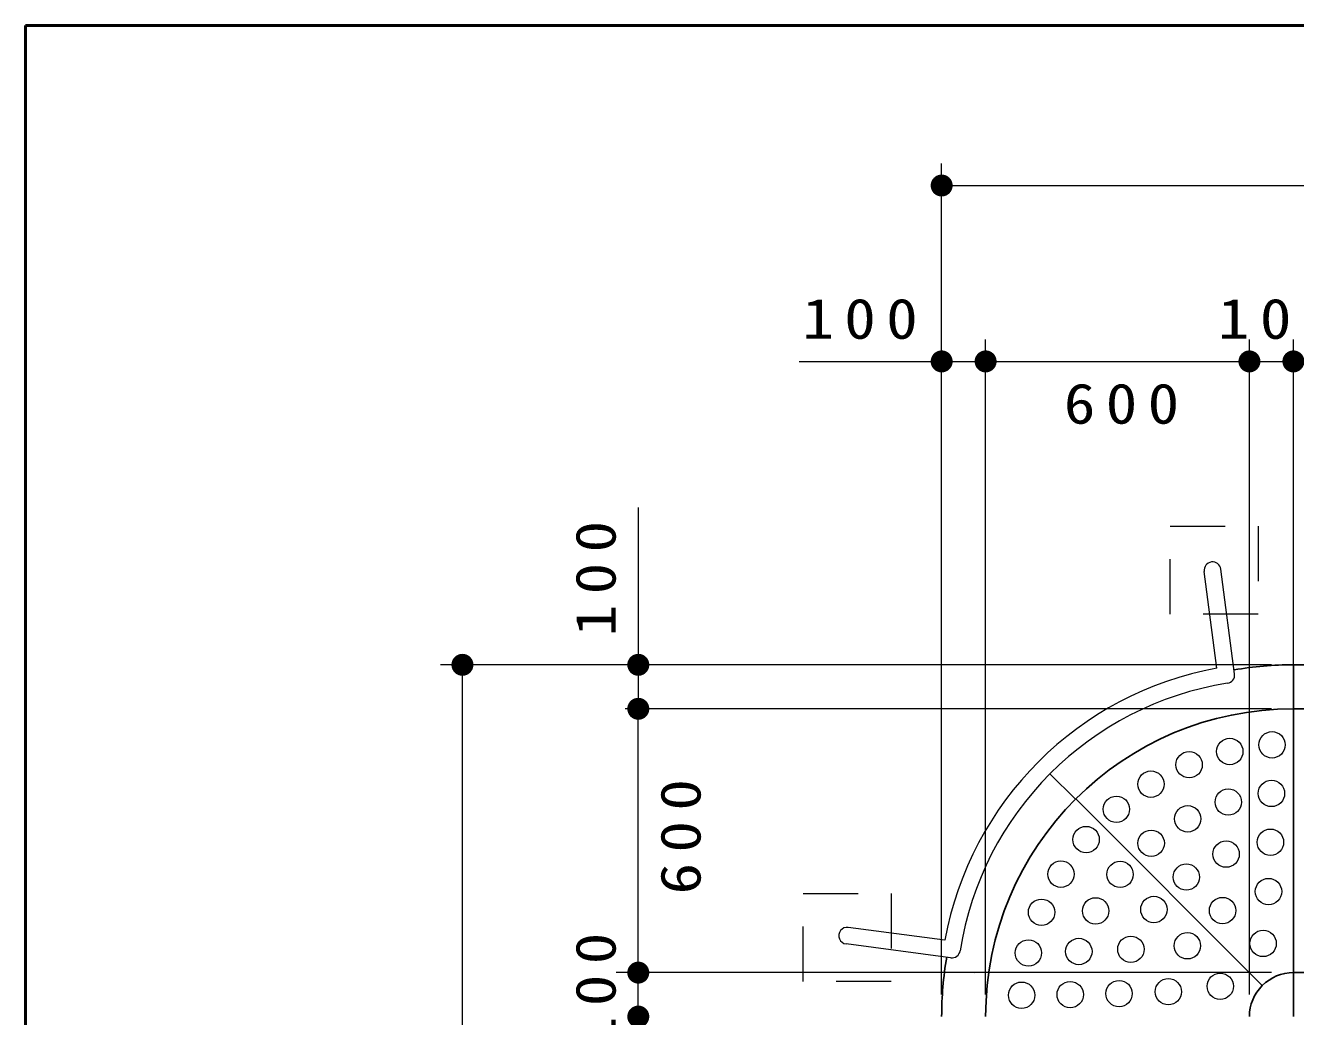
# Model space of a CAD drawing. Units: millimetres on the paper, scale 1:50. Extents: x -365 to 0, y -26 to 257.
# Drawn here: x -365 to -307.2, y 211.9 to 257 of the extents above; entities that cross this region are included whole.
import ezdxf

# ---------------------------------------------------------------- set-up
doc = ezdxf.new("R2010")
doc.units = ezdxf.units.MM
doc.linetypes.add('USER1', pattern=[4.5, 2.5, -2])
doc.layers.add('LY_1', color=7, linetype='Continuous', lineweight=13)
doc.layers.add('LY_3', color=7, linetype='Continuous', lineweight=13)
doc.styles.add('ＭＳ ゴシック', font='')
doc.styles.get('ＭＳ ゴシック').set_extended_font_data('MS Gothic')

# ---------------------------------------------------------------- blocks, each defined once
blk = doc.blocks.new('filled_dot')
at = {"color": 0, "linetype": 'Continuous', "lineweight": -2, "const_width": 1.25}
blk.add_lwpolyline([(-0.625, 0, 1), (0.625, 0, 1)], format="xyb", close=True, dxfattribs=at)

msp = doc.modelspace()

# ---------------------------------------------------------------- linework, layer by layer
at = {"layer": 'LY_1'}
for p, q in [((-323.32, 212.917), (-323.32, 250.717)), ((-323.32, 249.717), (-231.32, 249.717)), ((-323.32, 212.917), (-323.32, 242.717)), ((-321.32, 212.917), (-321.32, 242.717)), ((-309.32, 212.917), (-309.32, 242.717)), ((-309.32, 212.917), (-309.32, 242.717)), ((-307.32, 212.917), (-307.32, 242.717)), ((-329.797, 241.717), (-321.32, 241.717)), ((-321.32, 241.717), (-309.32, 241.717)), ((-309.32, 241.717), (-307.32, 241.717)), ((-307.32, 241.717), (-247.32, 241.717)), ((-337.12, 235.076), (-337.12, 225.917)), ((-310.798, 227.766), (-311.377, 232.167)), ((-309.996, 227.503), (-310.623, 232.266)), ((-308.32, 227.917), (-346.12, 227.917)), ((-345.12, 147.917), (-345.12, 227.917)), ((-309.321, 226.397), (-309.329, 226.396)), ((-308.32, 225.917), (-337.72, 225.917)), ((-337.12, 213.917), (-337.12, 225.917)), ((-323.17, 215.394), (-327.57, 215.974)), ((-322.911, 214.594), (-327.67, 215.22)), ((-308.32, 213.917), (-338.12, 213.917)), ((-337.12, 211.917), (-337.12, 213.917)), ((-321.832, 213.886), (-321.831, 213.894))]:
    msp.add_line(p, q, dxfattribs=at)
at = {"layer": 'LY_1', "linetype": 'USER1'}
for p, q in [((-312.92, 230.217), (-312.92, 234.217)), ((-312.92, 234.217), (-308.92, 234.217)), ((-308.92, 234.217), (-308.92, 230.217)), ((-308.92, 230.217), (-312.92, 230.217)), ((-329.62, 213.517), (-329.62, 217.517)), ((-329.62, 217.517), (-325.62, 217.517)), ((-325.62, 217.517), (-325.62, 213.517)), ((-325.62, 213.517), (-329.62, 213.517))]:
    msp.add_line(p, q, dxfattribs=at)
at = {"layer": 'LY_1', "lineweight": 25}
for p, q in [((-307.32, 227.917), (-307.32, 225.917)), ((-307.32, 227.917), (-304.788, 227.917)), ((-307.32, 227.917), (-307.32, 225.917)), ((-307.32, 226.537), (-307.32, 225.917)), ((-307.32, 226.537), (-307.32, 225.913)), ((-307.32, 225.917), (-307.32, 213.917)), ((-307.32, 225.917), (-295.32, 225.917)), ((-283.32, 225.917), (-307.32, 225.917)), ((-283.32, 225.917), (-307.32, 225.917)), ((-317.239, 221.804), (-318.393, 222.958)), ((-308.734, 213.331), (-317.223, 221.82)), ((-307.32, 213.917), (-295.32, 213.917)), ((-307.32, 211.917), (-307.32, 213.917)), ((-295.32, 213.917), (-307.32, 213.917)), ((-307.32, 211.917), (-307.32, 213.917))]:
    msp.add_line(p, q, dxfattribs=at)
at = {"layer": 'LY_1', "color": 150}
for centre in [(-308.293, 224.278), (-310.215, 223.974), (-312.065, 223.373), (-313.799, 222.489), (-308.32, 222.068), (-315.373, 221.346), (-310.281, 221.677), (-312.128, 220.912), (-316.749, 219.97), (-313.791, 219.801), (-308.364, 219.848), (-310.382, 219.308), (-317.893, 218.396), (-315.205, 218.387), (-312.19, 218.264), (-308.452, 217.605), (-318.776, 216.662), (-316.316, 216.725), (-313.667, 216.787), (-310.542, 216.739), (-314.711, 214.978), (-312.143, 215.139), (-308.698, 215.243), (-319.377, 214.811), (-317.081, 214.878), (-310.646, 213.294), (-319.682, 212.89), (-317.471, 212.916), (-315.252, 212.961), (-313.009, 213.048)]:
    msp.add_circle(centre, 0.6, dxfattribs=at)
at = {"layer": 'LY_1'}
for centre, radius, start, end in [((-311, 232.217), 0.38, 7.49997, 187.49997), ((-308.039, 212.636), 15.38, 100.33239, 169.66756), ((-308.039, 212.636), 14.62, 98.98936, 171.04833), ((-310.373, 227.453), 0.38, 277.49997, 7.49997), ((-327.62, 215.597), 0.38, 82.49997, 262.49997), ((-322.856, 214.97), 0.38, 261.77415, 351.04832)]:
    msp.add_arc(centre, radius, start, end, dxfattribs=at)
at = {"layer": 'LY_1', "lineweight": 25}
for radius, start, end in [(16, 89.99997, 99.71706), (14, 89.99997, 179.99997), (16, 170.28288, 179.99997), (2, 90, 180.00002)]:
    msp.add_arc((-307.32, 211.917), radius, start, end, dxfattribs=at)
at = {"layer": 'LY_3', "lineweight": 50}
for p, q in [((-365, 257), (-365, 0)), ((0, 257), (-365, 257))]:
    msp.add_line(p, q, dxfattribs=at)

# ---------------------------------------------------------------- block references
at = {"layer": 'LY_1', "xscale": 0.4, "yscale": 0.4}
for p in [(-323.32, 249.717), (-323.32, 241.717), (-321.32, 241.717), (-309.32, 241.717), (-307.32, 241.717)]:
    msp.add_blockref('filled_dot', p, dxfattribs=at)
for p, rotation in [((-321.32, 241.717), 180), ((-309.32, 241.717), 180), ((-307.32, 241.717), 180), ((-345.12, 227.917), 270), ((-337.12, 227.917), 270), ((-337.12, 225.917), 90), ((-337.12, 225.917), 270), ((-337.12, 213.917), 90), ((-337.12, 213.917), 270), ((-337.12, 211.917), 90), ((-337.12, 211.917), 270)]:
    msp.add_blockref('filled_dot', p, dxfattribs=dict(at, rotation=rotation))

# ---------------------------------------------------------------- texts
at = {"layer": 'LY_1', "char_height": 1.833, "style": 'ＭＳ ゴシック'}
for s, insert, attachment_point in [('\\T1.33;\\W1.15;100', (-326.797, 242.717), 8), ('\\T1.33;\\W1.15;100', (-307.891, 242.717), 8), ('\\T1.33;\\W1.15;600', (-314.903, 240.717), 2)]:
    msp.add_mtext(s, dxfattribs=dict(at, insert=insert, attachment_point=attachment_point))
at = {"layer": 'LY_1', "char_height": 1.833, "rotation": 90, "style": 'ＭＳ ゴシック'}
for s, insert, attachment_point in [('\\T1.33;\\W1.15;100', (-338.12, 232.076), 8), ('\\T1.33;\\W1.15;600', (-336.12, 220.333), 2), ('\\T1.33;\\W1.15;100', (-338.12, 213.345), 8)]:
    msp.add_mtext(s, dxfattribs=dict(at, insert=insert, attachment_point=attachment_point))

doc.saveas('drawing.dxf')
